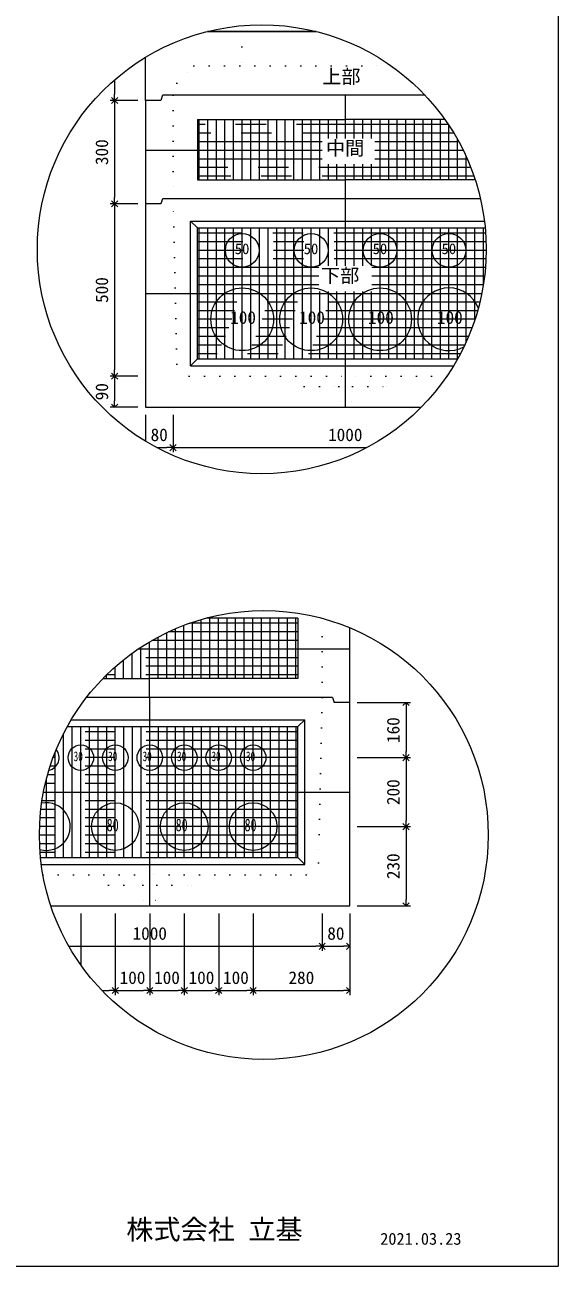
# Model space of a CAD drawing. Units: millimetres, scale not verified. Extents: x -4890 to 18490, y -2282 to 2282.
# Drawn here: x -2944 to -1830, y -1993 to 600 of the extents above; entities that cross this region are included whole.
import ezdxf
from ezdxf.enums import TextEntityAlignment as Align

# ---------------------------------------------------------------- set-up
doc = ezdxf.new("R2010")
doc.units = ezdxf.units.MM
doc.header["$LTSCALE"] = 10
for name, pattern in [('DASHED1', [1.8, 1.2, -0.6]), ('USER2', [50.8, 31.75, -6.35, 6.35, -6.35]), ('USER5', [3.185, 0.01, -3.175])]:
    doc.linetypes.add(name, pattern=pattern)
for name, color, linetype, lineweight in [('0-0_0', 1, 'Continuous', 18), ('0-1_Defpoints', 7, 'USER2', 5), ('0-2_waku', 7, 'Continuous', 18), ('0-3_gaikei', 7, 'Continuous', 18), ('0-4_kakure', 7, 'DASHED1', 5), ('0-5_sunpou', 7, 'Continuous', 5), ('0-7_hole', 7, 'Continuous', 18), ('0-8_uchigawa', 6, 'Continuous', 18), ('0-D_文字１', 7, 'Continuous', 18), ('0-E_コア部分\u3000寸法補助線3', 150, 'USER2', 18), ('0-F_コア部分\u3000寸法補助線2', 150, 'USER2', 18)]:
    doc.layers.add(name, color=color, linetype=linetype, lineweight=lineweight)
doc.styles.add('ＭＳ ゴシック', font='')
doc.styles.get('ＭＳ ゴシック').set_extended_font_data('MS Gothic')

# ---------------------------------------------------------------- blocks, each defined once
blk = doc.blocks.new('_Open90_54')
at = {"layer": '0-5_sunpou'}
blk.add_line((0, 0), (-1, 0), dxfattribs=at)
blk.add_lwpolyline([(-0.5, 0.5), (0, 0), (-0.5, -0.5)], dxfattribs=at)

msp = doc.modelspace()

# ---------------------------------------------------------------- linework, layer by layer
at = {"layer": '0-0_0'}
for p, q in [((-2274.09, 363.03), (-2274.09, 453.2)), ((-2323.09, 338), (-2692.3, 338)), ((-2028.25, 338), (-2212.92, 338)), ((-2274.09, 237.2), (-2274.09, 309.13)), ((-2274.09, 97.23), (-2274.09, 237.2)), ((-2691.69, 39.2), (-1989.49, 39.2)), ((-2274.09, -198.4), (-2274.09, 43.33)), ((-2683.81, -804.59), (-2683.81, -688.74)), ((-2266.83, -703.79), (-2707.58, -703.79)), ((-2683.2, -1240.19), (-2683.2, -804.59)), ((-2905.22, -1002.59), (-2265.6, -1002.59))]:
    msp.add_line(p, q, dxfattribs=at)
at = {"layer": '0-1_Defpoints'}
for p, q in [((-2059.36, 392), (-2583.69, 392)), ((-2562.09, 276.8), (-2562.09, 402.8)), ((-2490.09, 276.8), (-2490.09, 402.8)), ((-2418.09, 276.8), (-2418.09, 402.8)), ((-2346.09, 276.8), (-2346.09, 402.8)), ((-2202.09, 276.8), (-2202.09, 402.8)), ((-2130.09, 276.8), (-2130.09, 402.8)), ((-2058.09, 276.8), (-2058.09, 390.09)), ((-2005.82, 284), (-2583.69, 284)), ((-2562.09, -97.6), (-2562.09, 176)), ((-2490.09, -97.6), (-2490.09, 176)), ((-2418.09, -97.6), (-2418.09, 176)), ((-2346.09, -97.6), (-2346.09, 176)), ((-2202.09, -97.6), (-2202.09, 176)), ((-2130.09, -97.6), (-2130.09, 176)), ((-2058.09, -97.6), (-2058.09, 176)), ((-1986.09, 58.17), (-1986.09, 176)), ((-1980.76, 111.2), (-2583.69, 111.2)), ((-2010.04, -32.8), (-2583.69, -32.8)), ((-2539.81, -764.99), (-2539.81, -638.99)), ((-2467.81, -764.99), (-2467.81, -638.99)), ((-2395.81, -764.99), (-2395.81, -638.99)), ((-2611.81, -764.99), (-2611.81, -654.04)), ((-2374.21, -649.79), (-2600.19, -649.79)), ((-2755.81, -764.99), (-2755.81, -741.18)), ((-2374.21, -757.79), (-2773.61, -757.79)), ((-2827.2, -1139.39), (-2827.2, -865.79)), ((-2755.2, -1139.39), (-2755.2, -865.79)), ((-2611.2, -1139.39), (-2611.2, -865.79)), ((-2539.2, -1139.39), (-2539.2, -865.79)), ((-2467.2, -1139.39), (-2467.2, -865.79)), ((-2395.2, -1139.39), (-2395.2, -865.79)), ((-2373.6, -930.59), (-2885.12, -930.59)), ((-2899.2, -1139.39), (-2899.2, -975.87)), ((-2373.6, -1074.59), (-2913.54, -1074.59))]:
    msp.add_line(p, q, dxfattribs=at)
at = {"layer": '0-2_waku'}
for p in [(-1830, 2282.05), (-4890, -1992.95), (-4890, -1992.95), (-4890, -1992.95), (-4890, -1992.95)]:
    msp.add_line(p, (-1830, -1992.95), dxfattribs=at)
at = {"layer": '0-2_waku', "color": 6, "linetype": 'USER2'}
for p, q in [((-2583.69, 402.8), (-2274.09, 402.8)), ((-2583.69, 402.8), (-2583.69, 276.8)), ((-2066.8, 402.8), (-2274.09, 402.8)), ((-2583.69, 276.8), (-2274.09, 276.8)), ((-2003.41, 276.8), (-2274.09, 276.8)), ((-2374.21, -638.99), (-2565.04, -638.99)), ((-2374.21, -638.99), (-2374.21, -764.99)), ((-2780.78, -764.99), (-2683.81, -764.99)), ((-2374.21, -764.99), (-2683.81, -764.99))]:
    msp.add_line(p, q, dxfattribs=at)
at = {"layer": '0-3_gaikei'}
for p, q in [((-2562.75, 586.4), (-2508.7, 586.4)), ((-2562.75, 586.4), (-2508.7, 586.4)), ((-2562.75, 586.4), (-2508.7, 586.4)), ((-2335.65, 586.4), (-2562.75, 586.4)), ((-2562.7, 586.4), (-2335.65, 586.4)), ((-2562.7, 586.4), (-2335.65, 586.4)), ((-2692.3, 442.4), (-2692.3, 532.41)), ((-2692.3, 442.4), (-2692.3, -198.4)), ((-2659.9, 442.4), (-2692.3, 442.4)), ((-2659.9, 442.4), (-2692.3, 442.4)), ((-2656.3, 453.2), (-2659.9, 442.4)), ((-2274.09, 453.2), (-2655.69, 453.2)), ((-2108.11, 453.2), (-2274.7, 453.2)), ((-2656.3, 237.2), (-2659.9, 226.4)), ((-2274.09, 237.2), (-2655.69, 237.2)), ((-1992.4, 237.2), (-2274.7, 237.2)), ((-2659.9, 226.4), (-2692.3, 226.4)), ((-2659.9, 226.4), (-2692.3, 226.4)), ((-2692.3, -198.4), (-2115.99, -198.4)), ((-2692.3, -198.4), (-2115.99, -198.4)), ((-2692.3, -198.4), (-2115.99, -198.4)), ((-2265.6, -1016.99), (-2265.6, -659.03)), ((-2301.6, -804.59), (-2298, -815.39)), ((-2265.6, -815.39), (-2298, -815.39))]:
    msp.add_line(p, q, dxfattribs=at)
for points in [[(-2889.91, -1240.19), (-2265.6, -1240.19), (-2265.6, -815.39)], [(-2880.77, -1240.19), (-2265.6, -1240.19), (-2265.6, -815.39)], [(-2301.6, -804.59), (-2683.2, -804.59), (-2815.27, -804.59)]]:
    msp.add_lwpolyline(points, dxfattribs=at)
at = {"layer": '0-4_kakure', "linetype": 'USER5', "lineweight": 18}
for p, q in [((-2490.7, 586.4), (-2490.7, 598.52)), ((-2490.7, 586.4), (-2490.7, 514.4)), ((-2626.89, 478.4), (-2590.89, 514.4)), ((-2590.89, 514.4), (-2178.61, 514.4)), ((-2626.89, 478.4), (-2634.09, 453.2)), ((-2634.09, 453.2), (-2634.09, 237.2)), ((-2626.66, -108.4), (-2634.09, 237.2)), ((-2626.66, -108.4), (-2600.91, -133.6)), ((-2600.91, -133.6), (-2274.09, -133.6)), ((-2360.49, -155.2), (-2382.09, -133.6)), ((-2360.49, -155.2), (-2288.49, -155.2)), ((-2288.49, -155.2), (-2285.61, -198.4)), ((-2062.45, -133.6), (-2274.09, -133.6)), ((-2259.69, -155.2), (-2262.57, -198.4)), ((-2259.69, -155.2), (-2187.69, -155.2)), ((-2187.69, -155.2), (-2166.09, -133.6)), ((-2323.2, -804.59), (-2323.2, -639.45)), ((-2323.2, -804.59), (-2330.63, -1150.19)), ((-2330.63, -1150.19), (-2356.38, -1175.39)), ((-2906.44, -1175.39), (-2683.2, -1175.39)), ((-2769.6, -1196.99), (-2791.2, -1175.39)), ((-2356.38, -1175.39), (-2683.2, -1175.39)), ((-2596.8, -1196.99), (-2575.2, -1175.39)), ((-2769.6, -1196.99), (-2697.6, -1196.99)), ((-2697.6, -1196.99), (-2694.72, -1240.19)), ((-2668.8, -1196.99), (-2671.68, -1240.19)), ((-2668.8, -1196.99), (-2596.8, -1196.99))]:
    msp.add_line(p, q, dxfattribs=at)
at = {"layer": '0-5_sunpou', "color": 150, "lineweight": 18}
for p, q in [((-2756.61, 485.52), (-2756.61, 455.36)), ((-2708.14, 442.4), (-2765.97, 442.4)), ((-2723.98, 442.4), (-2765.97, 442.4)), ((-2756.61, 429.44), (-2756.61, 239.36)), ((-2708.14, 226.4), (-2765.97, 226.4)), ((-2708.14, 226.4), (-2765.97, 226.4)), ((-2756.61, 213.44), (-2756.61, -120.64)), ((-2708.14, -133.6), (-2765.97, -133.6)), ((-2723.98, -133.6), (-2765.97, -133.6)), ((-2756.61, -146.56), (-2756.61, -185.44)), ((-2708.14, -198.4), (-2765.97, -198.4)), ((-2692.3, -214.24), (-2692.3, -269.45)), ((-2634.7, -214.24), (-2634.7, -292.3)), ((-2634.7, -214.24), (-2634.7, -292.3)), ((-2668.52, -282.94), (-2647.66, -282.94)), ((-2621.74, -282.94), (-2229.88, -282.94)), ((-2249.76, -815.39), (-2138.45, -815.39)), ((-2147.81, -828.35), (-2147.81, -917.63)), ((-2249.76, -930.59), (-2138.45, -930.59)), ((-2249.76, -930.59), (-2138.45, -930.59)), ((-2147.81, -943.55), (-2147.81, -1061.63)), ((-2249.76, -1074.59), (-2138.45, -1074.59)), ((-2249.76, -1074.59), (-2138.45, -1074.59)), ((-2147.81, -1087.55), (-2147.81, -1227.23)), ((-2249.76, -1240.19), (-2138.45, -1240.19)), ((-2827.2, -1256.03), (-2827.2, -1363.83)), ((-2755.2, -1256.03), (-2755.2, -1426.48)), ((-2755.2, -1256.03), (-2755.2, -1426.48)), ((-2683.2, -1256.03), (-2683.2, -1426.48)), ((-2683.2, -1256.03), (-2683.2, -1426.48)), ((-2611.2, -1256.03), (-2611.2, -1426.48)), ((-2611.2, -1256.03), (-2611.2, -1426.48)), ((-2539.2, -1256.03), (-2539.2, -1426.48)), ((-2539.2, -1256.03), (-2539.2, -1426.48)), ((-2467.2, -1256.03), (-2467.2, -1426.48)), ((-2467.2, -1256.03), (-2467.2, -1426.48)), ((-2323.2, -1256.03), (-2323.2, -1334.09)), ((-2323.2, -1256.03), (-2323.2, -1334.09)), ((-2265.6, -1256.03), (-2265.6, -1334.09)), ((-2265.6, -1256.03), (-2265.6, -1426.48)), ((-2852.17, -1324.73), (-2336.16, -1324.73)), ((-2310.24, -1324.73), (-2278.56, -1324.73)), ((-2783.06, -1417.12), (-2768.16, -1417.12)), ((-2742.24, -1417.12), (-2696.16, -1417.12)), ((-2670.24, -1417.12), (-2624.16, -1417.12)), ((-2598.24, -1417.12), (-2552.16, -1417.12)), ((-2526.24, -1417.12), (-2480.16, -1417.12)), ((-2454.24, -1417.12), (-2278.56, -1417.12))]:
    msp.add_line(p, q, dxfattribs=at)
for centre in [(-2449.2, 131.48), (-2444.99, -1092.23)]:
    msp.add_circle(centre, 468.88, dxfattribs=at)
at = {"layer": '0-7_hole'}
for centre, radius in [((-2490.09, 129.2), 35.28), ((-2346.09, 129.2), 35.28), ((-2202.09, 129.2), 35.28), ((-2058.09, 129.2), 35.28), ((-2490.09, -14.8), 65.52), ((-2346.09, -14.8), 65.52), ((-2202.09, -14.8), 65.52), ((-2827.2, -930.59), 26.64), ((-2755.2, -930.59), 26.64), ((-2683.2, -930.59), 26.64), ((-2611.2, -930.59), 26.64), ((-2539.2, -930.59), 26.64), ((-2467.2, -930.59), 26.64), ((-2755.2, -1074.59), 49.68), ((-2611.2, -1074.59), 49.68), ((-2467.2, -1074.59), 49.68)]:
    msp.add_circle(centre, radius, dxfattribs=at)
for centre, radius, start, end in [((-2058.09, -14.8), 65.52, 20.66629, 298.32089), ((-2899.2, -930.59), 26.64, 281.59033, 39.2294), ((-2899.2, -1074.59), 49.68, 253.99064, 101.55918)]:
    msp.add_arc(centre, radius, start, end, dxfattribs=at)
at = {"layer": '0-8_uchigawa'}
for p, q in [((-2598.09, 190.4), (-2583.69, 176)), ((-2598.09, -112), (-2598.09, 190.4)), ((-2583.69, 176), (-2274.09, 176)), ((-2583.69, -97.6), (-2583.69, 176)), ((-2274.09, 176), (-1982.44, 176)), ((-2598.09, -112), (-2583.69, -97.6)), ((-2583.69, -97.6), (-2040.09, -97.6)), ((-2598.09, -112), (-2048.5, -112)), ((-2359.2, -1153.79), (-2359.2, -851.39)), ((-2373.6, -1139.39), (-2373.6, -865.79)), ((-2911.49, -1139.39), (-2373.6, -1139.39)), ((-2359.2, -1153.79), (-2373.6, -1139.39)), ((-2909.81, -1153.79), (-2359.2, -1153.79))]:
    msp.add_line(p, q, dxfattribs=at)
for points in [[(-2598.09, 190.4), (-2274.09, 190.4), (-1984.04, 190.4)], [(-2855.56, -865.79), (-2683.2, -865.79), (-2373.6, -865.79), (-2359.2, -851.39)], [(-2847.28, -851.39), (-2683.2, -851.39), (-2359.2, -851.39)]]:
    msp.add_lwpolyline(points, dxfattribs=at)
at = {"layer": '0-E_コア部分\u3000寸法補助線3'}
for p, q in [((-2580.09, 276.8), (-2580.09, 402.8)), ((-2544.09, 276.8), (-2544.09, 402.8)), ((-2508.09, 276.8), (-2508.09, 402.8)), ((-2472.09, 276.8), (-2472.09, 402.8)), ((-2436.09, 276.8), (-2436.09, 402.8)), ((-2400.09, 276.8), (-2400.09, 402.8)), ((-2364.09, 276.8), (-2364.09, 402.8)), ((-2328.09, 276.8), (-2328.09, 402.8)), ((-2292.09, 363.03), (-2292.09, 402.8)), ((-2256.09, 363.03), (-2256.09, 402.8)), ((-2220.09, 363.03), (-2220.09, 402.8)), ((-2184.09, 276.8), (-2184.09, 402.8)), ((-2148.09, 276.8), (-2148.09, 402.8)), ((-2112.09, 276.8), (-2112.09, 402.8)), ((-2076.09, 276.8), (-2076.09, 402.8)), ((-2323.09, 356), (-2583.69, 356)), ((-2037.57, 356), (-2212.92, 356)), ((-2040.09, 276.8), (-2040.09, 360.56)), ((-2323.09, 320), (-2583.69, 320)), ((-2019.89, 320), (-2212.92, 320)), ((-2292.09, 276.8), (-2292.09, 309.13)), ((-2256.09, 276.8), (-2256.09, 309.13)), ((-2220.09, 276.8), (-2220.09, 309.13)), ((-2004.09, 276.8), (-2004.09, 278.87)), ((-1981.54, 165.2), (-2583.69, 165.2)), ((-2580.09, -97.6), (-2580.09, 176)), ((-2544.09, -97.6), (-2544.09, 176)), ((-2508.09, -97.6), (-2508.09, 176)), ((-2472.09, -97.6), (-2472.09, 176)), ((-2436.09, -97.6), (-2436.09, 176)), ((-2400.09, -97.6), (-2400.09, 176)), ((-2364.09, -97.6), (-2364.09, 176)), ((-2328.09, 97.23), (-2328.09, 176)), ((-2292.09, 97.23), (-2292.09, 176)), ((-2256.09, 97.23), (-2256.09, 176)), ((-2220.09, 97.23), (-2220.09, 176)), ((-2184.09, -97.6), (-2184.09, 176)), ((-2148.09, -97.6), (-2148.09, 176)), ((-2112.09, -97.6), (-2112.09, 176)), ((-2076.09, -97.6), (-2076.09, 176)), ((-2040.09, -97.6), (-2040.09, 176)), ((-2004.09, -15.9), (-2004.09, 176)), ((-1980.33, 129.2), (-2583.69, 129.2)), ((-2329.71, 93.2), (-2583.69, 93.2)), ((-1981.89, 93.2), (-2219.55, 93.2)), ((-2329.71, 57.2), (-2583.69, 57.2)), ((-1986.24, 57.2), (-2219.55, 57.2)), ((-2328.09, -97.6), (-2328.09, 43.33)), ((-2292.09, -97.6), (-2292.09, 43.33)), ((-2256.09, -97.6), (-2256.09, 43.33)), ((-2220.09, -97.6), (-2220.09, 43.33)), ((-1993.48, 21.2), (-2583.69, 21.2)), ((-2003.72, -14.8), (-2583.69, -14.8)), ((-2017.2, -50.8), (-2583.69, -50.8)), ((-2034.23, -86.8), (-2583.69, -86.8)), ((-2593.81, -764.99), (-2593.81, -647.6)), ((-2557.81, -764.99), (-2557.81, -638.99)), ((-2521.81, -764.99), (-2521.81, -638.99)), ((-2485.81, -764.99), (-2485.81, -638.99)), ((-2449.81, -764.99), (-2449.81, -638.99)), ((-2413.81, -764.99), (-2413.81, -638.99)), ((-2377.81, -764.99), (-2377.81, -638.99)), ((-2629.81, -764.99), (-2629.81, -661.32)), ((-2701.81, -764.99), (-2701.81, -699.95)), ((-2374.21, -685.79), (-2678.75, -685.79)), ((-2665.81, -764.99), (-2665.81, -678.61)), ((-2737.81, -764.99), (-2737.81, -726.04)), ((-2374.21, -721.79), (-2732.42, -721.79)), ((-2773.81, -764.99), (-2773.81, -757.99)), ((-2373.6, -876.59), (-2861.33, -876.59)), ((-2845.2, -1139.39), (-2845.2, -865.79)), ((-2809.2, -1139.39), (-2809.2, -865.79)), ((-2773.2, -1139.39), (-2773.2, -865.79)), ((-2737.2, -1139.39), (-2737.2, -865.79)), ((-2701.2, -1139.39), (-2701.2, -865.79)), ((-2665.2, -1139.39), (-2665.2, -865.79)), ((-2629.2, -1139.39), (-2629.2, -865.79)), ((-2593.2, -1139.39), (-2593.2, -865.79)), ((-2557.2, -1139.39), (-2557.2, -865.79)), ((-2521.2, -1139.39), (-2521.2, -865.79)), ((-2485.2, -1139.39), (-2485.2, -865.79)), ((-2449.2, -1139.39), (-2449.2, -865.79)), ((-2413.2, -1139.39), (-2413.2, -865.79)), ((-2377.2, -1139.39), (-2377.2, -865.79)), ((-2881.2, -1139.39), (-2881.2, -920.28)), ((-2373.6, -912.59), (-2878.09, -912.59)), ((-2373.6, -948.59), (-2891.32, -948.59)), ((-2373.6, -984.59), (-2901.34, -984.59)), ((-2373.6, -1020.59), (-2908.36, -1020.59)), ((-2373.6, -1056.59), (-2912.51, -1056.59)), ((-2373.6, -1092.59), (-2913.87, -1092.59)), ((-2373.6, -1128.59), (-2912.46, -1128.59))]:
    msp.add_line(p, q, dxfattribs=at)
at = {"layer": '0-F_コア部分\u3000寸法補助線2'}
for p, q in [((-2562.09, 276.8), (-2562.09, 402.8)), ((-2526.09, 276.8), (-2526.09, 402.8)), ((-2490.09, 276.8), (-2490.09, 402.8)), ((-2454.09, 276.8), (-2454.09, 402.8)), ((-2382.09, 276.8), (-2382.09, 402.8)), ((-2310.09, 363.03), (-2310.09, 402.8)), ((-2238.09, 363.03), (-2238.09, 402.8)), ((-2166.09, 276.8), (-2166.09, 402.8)), ((-2094.09, 276.8), (-2094.09, 402.8)), ((-2047.91, 374), (-2583.69, 374)), ((-2022.09, 276.8), (-2022.09, 324.93)), ((-2012.43, 302), (-2583.69, 302)), ((-2310.09, 276.8), (-2310.09, 309.13)), ((-2238.09, 276.8), (-2238.09, 309.13)), ((-2526.09, -97.6), (-2526.09, 176)), ((-2490.09, -97.6), (-2490.09, 176)), ((-2454.09, -97.6), (-2454.09, 176)), ((-2382.09, -97.6), (-2382.09, 176)), ((-2310.09, 97.23), (-2310.09, 176)), ((-2238.09, 97.23), (-2238.09, 176)), ((-2166.09, -97.6), (-2166.09, 176)), ((-2094.09, -97.6), (-2094.09, 176)), ((-2022.09, -61.97), (-2022.09, 176)), ((-1980.59, 147.2), (-2583.69, 147.2)), ((-2329.71, 75.2), (-2583.69, 75.2)), ((-1983.71, 75.2), (-2219.55, 75.2)), ((-2310.09, -97.6), (-2310.09, 43.33)), ((-2238.09, -97.6), (-2238.09, 43.33)), ((-1998.21, 3.2), (-2583.69, 3.2)), ((-2025.25, -68.8), (-2583.69, -68.8)), ((-2575.81, -764.99), (-2575.81, -641.98)), ((-2503.81, -764.99), (-2503.81, -638.99)), ((-2431.81, -764.99), (-2431.81, -638.99)), ((-2647.81, -764.99), (-2647.81, -669.49)), ((-2374.21, -667.79), (-2644.21, -667.79)), ((-2719.81, -764.99), (-2719.81, -712.34)), ((-2374.21, -739.79), (-2754.23, -739.79)), ((-2863.2, -1139.39), (-2863.2, -880.22)), ((-2791.2, -1139.39), (-2791.2, -865.79)), ((-2719.2, -1139.39), (-2719.2, -865.79)), ((-2647.2, -1139.39), (-2647.2, -865.79)), ((-2575.2, -1139.39), (-2575.2, -865.79)), ((-2503.2, -1139.39), (-2503.2, -865.79)), ((-2431.2, -1139.39), (-2431.2, -865.79)), ((-2373.6, -894.59), (-2870.17, -894.59)), ((-2899.2, -1139.39), (-2899.2, -975.87)), ((-2373.6, -966.59), (-2896.72, -966.59)), ((-2373.6, -1038.59), (-2910.79, -1038.59)), ((-2373.6, -1110.59), (-2913.51, -1110.59))]:
    msp.add_line(p, q, dxfattribs=at)

# ---------------------------------------------------------------- block references
at = {"layer": '0-5_sunpou', "xscale": 12.96, "yscale": 12.96}
for p, rotation in [((-2756.61, 442.4), 270), ((-2756.61, 442.4), 90), ((-2756.61, 226.4), 270), ((-2756.61, 226.4), 90), ((-2756.61, -133.6), 270), ((-2756.61, -133.6), 90), ((-2756.61, -198.4), 270), ((-2634.7, -282.94), 180), ((-2147.81, -815.39), 90), ((-2147.81, -930.59), 270), ((-2147.81, -930.59), 90), ((-2147.81, -1074.59), 270), ((-2147.81, -1074.59), 90), ((-2147.81, -1240.19), 270), ((-2323.2, -1324.73), 180), ((-2755.2, -1417.12), 180), ((-2683.2, -1417.12), 180), ((-2611.2, -1417.12), 180), ((-2539.2, -1417.12), 180), ((-2467.2, -1417.12), 180)]:
    msp.add_blockref('_Open90_54', p, dxfattribs=dict(at, rotation=rotation))
for p in [(-2634.7, -282.94), (-2323.2, -1324.73), (-2265.6, -1324.73), (-2755.2, -1417.12), (-2683.2, -1417.12), (-2611.2, -1417.12), (-2539.2, -1417.12), (-2467.2, -1417.12), (-2265.6, -1417.12)]:
    msp.add_blockref('_Open90_54', p, dxfattribs=at)

# ---------------------------------------------------------------- texts
at = {"layer": '0-5_sunpou', "style": 'ＭＳ ゴシック'}
for s, p in [('300', (-2762.37, 307.4)), ('500', (-2762.37, 19.4)), ('90', (-2762.37, -184)), ('160', (-2153.57, -899.99)), ('200', (-2153.57, -1029.59)), ('230', (-2153.57, -1184.39))]:
    msp.add_text(s, height=26.39, rotation=90, dxfattribs=at).set_placement(p, align=Align.BOTTOM_LEFT)
for s, p in [('80', (-2681.5, -277.18)), ('1000', (-2310.7, -277.18)), ('1000', (-2719.2, -1318.97)), ('80', (-2312.4, -1318.97)), ('100', (-2746.2, -1411.36)), ('100', (-2674.2, -1411.36)), ('100', (-2602.2, -1411.36)), ('100', (-2530.2, -1411.36)), ('280', (-2393.4, -1411.36))]:
    msp.add_text(s, height=26.39, dxfattribs=at).set_placement(p, align=Align.BOTTOM_LEFT)
at = {"layer": '0-D_文字１', "style": 'ＭＳ ゴシック'}
for s, height, p in [('上部', 29.33, (-2322.89, 468.77)), ('中間', 29.33, (-2315.17, 319.3)), ('50', 22.43, (-2505.63, 114.56)), ('50', 22.43, (-2361.63, 114.56)), ('50', 22.43, (-2217.63, 114.56)), ('50', 22.43, (-2073.63, 114.56)), ('下部', 29.33, (-2325.4, 53.05)), ('100', 26.39, (-2515.25, -32.21)), ('100', 26.39, (-2371.25, -32.21)), ('100', 26.39, (-2227.25, -32.21)), ('100', 26.39, (-2083.25, -32.21)), ('株式会社 立基', 41.57, (-2732.23, -1949.47)), ('2021.03.23', 24.94, (-2201.72, -1955.68))]:
    msp.add_text(s, height=height, dxfattribs=at).set_placement(p, align=Align.BOTTOM_LEFT)
at = {"layer": '0-D_文字１', "style": 'ＭＳ ゴシック', "width": 0.7}
for s, height, p in [('30', 20.19, (-2842.32, -943.93)), ('30', 20.19, (-2770.32, -943.93)), ('30', 20.19, (-2698.32, -943.93)), ('30', 20.19, (-2626.32, -943.93)), ('30', 20.19, (-2554.32, -943.93)), ('30', 20.19, (-2482.32, -943.93)), ('80', 26.39, (-2773.25, -1092.36)), ('80', 26.39, (-2629.25, -1092.36)), ('80', 26.39, (-2485.25, -1092.36))]:
    msp.add_text(s, height=height, dxfattribs=at).set_placement(p, align=Align.BOTTOM_LEFT)

doc.saveas('drawing.dxf')
